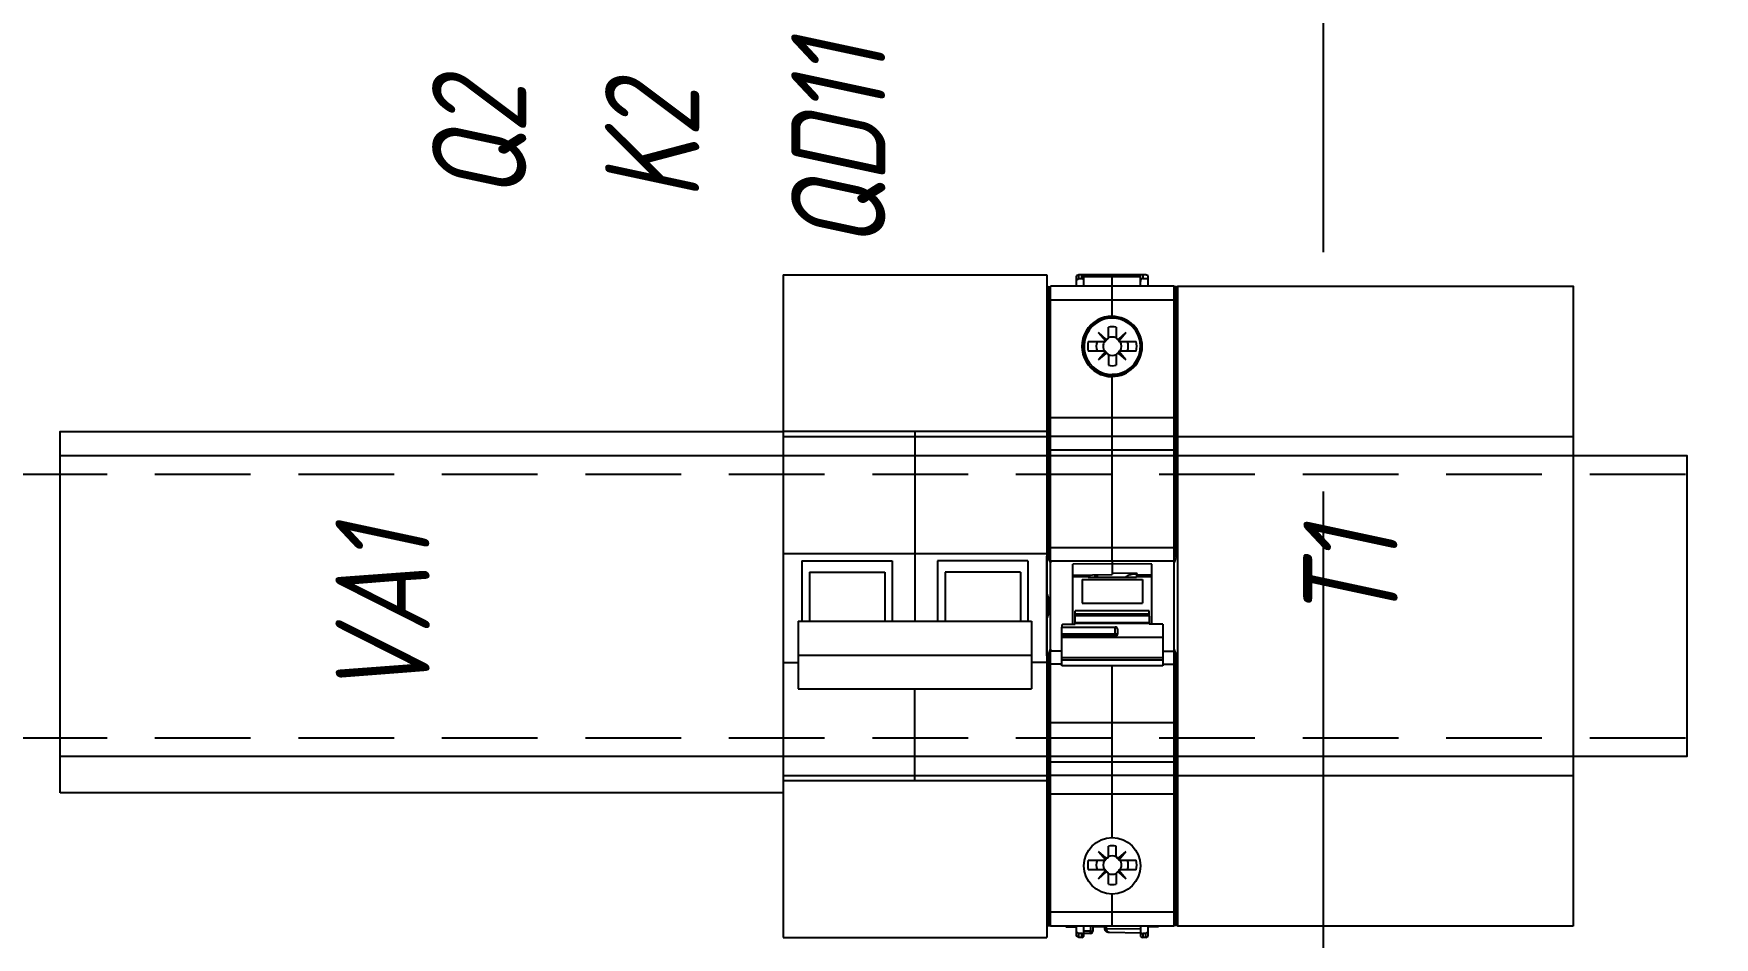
# Model space of a CAD drawing. Header units: millimetres. Extents: x -2573 to 2942, y -1220 to 2800.
# Drawn here: x 128.2 to 351.4, y 1746 to 1866 of the extents above; entities that cross this region are included whole.
import ezdxf

# ---------------------------------------------------------------- set-up
doc = ezdxf.new("R2010")
doc.units = ezdxf.units.MM
doc.linetypes.add('DASHED', pattern=[19.05, 12.7, -6.35])
doc.layers.add('noprint', color=2, linetype='Continuous', true_color=0xffff00, plot=False)
doc.styles.add('textstyle43', font='isocpeui.ttf', dxfattribs={"width": 0.8})
doc.styles.add('textstyle44', font='isocpeui.ttf', dxfattribs={"width": 0.8})
doc.styles.add('textstyle45', font='isocpeui.ttf', dxfattribs={"width": 0.8})
doc.styles.add('textstyle46', font='isocpeui.ttf', dxfattribs={"width": 0.8})
doc.styles.add('textstyle47', font='isocpeui.ttf', dxfattribs={"width": 0.8})

# ---------------------------------------------------------------- blocks, each defined once
blk = doc.blocks.new('рубильник')
for p, q in [((-17.5, 0), (-17.5, -88)), ((-17.5, 0), (17.5, 0)), ((17.5, 0), (17.5, -88)), ((-17.5, -88), (17.5, -88))]:
    blk.add_line(p, q)
at = {"color": 0, "linetype": 'Continuous'}
for p, q in [((-17.5, -20.8), (-17.5, -67.2)), ((17.5, -20.8), (-17.5, -20.8)), ((-17.5, -21.5), (17.5, -21.5)), ((0, -20.8), (0, -46)), ((17.5, -20.8), (17.5, -67.2)), ((-17.5, -37), (17.5, -37)), ((-15, -38), (-3, -38)), ((-15, -38), (-15, -46)), ((-14, -39.5), (-4, -39.5)), ((-14, -39.5), (-14, -46)), ((-4, -39.5), (-4, -46)), ((-3, -38), (-3, -46)), ((3, -38), (3, -46)), ((15, -38), (3, -38)), ((14, -39.5), (4, -39.5)), ((4, -39.5), (4, -46)), ((14, -39.5), (14, -46)), ((15, -38), (15, -46)), ((-15.5, -46), (-15.5, -55)), ((-15.5, -46), (15.5, -46)), ((15.5, -46), (15.5, -55)), ((-15.5, -50.5), (15.5, -50.5)), ((-17.5, -51.5), (-15.5, -51.5)), ((17.5, -51.5), (15.5, -51.5)), ((-15.5, -55), (15.5, -55)), ((0, -67.2), (0, -55)), ((-17.5, -66.5), (17.5, -66.5)), ((17.5, -67.2), (-17.5, -67.2))]:
    blk.add_line(p, q, dxfattribs=at)
blk = doc.blocks.new('расцепитель')
at = {"color": 7, "linetype": 'Continuous'}
for p, q in [((-4.45, 3.36), (-4.75, 3.19)), ((-4.75, 1.86), (-4.75, 3.19)), ((-4.45, 2.86), (-4.75, 2.62)), ((-4.45, 2.86), (-4.45, 3.36)), ((4.45, 3.36), (-4.45, 3.36)), ((-4.45, 2.86), (-4.05, 2.86)), ((-3.75, 1.86), (-3.75, 3.06)), ((0, 1.86), (0, 3.36)), ((3.75, 1.86), (3.75, 3.36)), ((4.05, 2.86), (4.75, 2.86)), ((4.75, 3.19), (4.45, 3.36)), ((4.75, 1.86), (4.75, 3.19)), ((-8.7, 1.56), (-8.7, -34.03)), ((-8.5, 1.76), (-8.21, 1.76)), ((-8.21, -34.9), (-8.21, 1.86)), ((8.21, 1.86), (-8.21, 1.86)), ((0, -2.17), (0, 1.86)), ((8.21, -34.9), (8.21, 1.86)), ((8.5, 1.76), (8.21, 1.76)), ((8.7, -82.84), (8.7, 1.56)), ((0, -2.22), (0, -2.17)), ((0, -2.22), (0, -2.39)), ((-1.82, -4.32), (-0.9, -5.38)), ((-0.83, -5.18), (-1.82, -4.32)), ((-0.51, -5), (-0.51, -3.62)), ((0.52, -3.62), (0.52, -5)), ((1.82, -4.32), (0.83, -5.18)), ((0.9, -5.38), (1.82, -4.32)), ((-3.18, -5.49), (-1, -5.49)), ((-0.9, -5.38), (-0.8, -5.27)), ((0.8, -5.27), (0.9, -5.38)), ((1, -5.49), (3.19, -5.49)), ((-0.99, -6.79), (-3.18, -6.79)), ((-0.9, -6.9), (-1.82, -7.96)), ((-1.82, -7.96), (-0.81, -7.09)), ((-0.79, -7.01), (-0.9, -6.9)), ((-0.51, -7.28), (-0.51, -8.66)), ((0.52, -7.28), (0.52, -8.66)), ((0.9, -6.9), (0.8, -7.01)), ((0.83, -7.1), (1.82, -7.96)), ((1.82, -7.96), (0.9, -6.9)), ((3.19, -6.79), (1, -6.79)), ((-2.61, -9.13), (-2.37, -9.13)), ((0, -9.91), (-0.9, -9.97)), ((0, -9.99), (-0.62, -10.04)), ((0, -9.89), (0, -9.91)), ((0, -9.99), (0, -9.91)), ((0, -10.14), (0, -9.99)), ((0, -9.99), (0.8, -9.99)), ((0, -34.67), (0, -10.14)), ((1.38, -9.83), (0.93, -9.83)), ((-8.5, -15.64), (-8.21, -15.64)), ((8.21, -15.64), (-8.21, -15.64)), ((8.5, -15.64), (8.21, -15.64)), ((-8.5, -18.24), (-8.21, -18.24)), ((8.21, -18.14), (-8.21, -18.14)), ((8.5, -18.24), (8.21, -18.24)), ((-8.7, -47.25), (-8.7, -34.03)), ((-8.2, -46.37), (-8.2, -34.91)), ((0, -35.04), (-5.25, -35.07)), ((-5.25, -43.06), (-5.25, -35.07)), ((0, -34.67), (0, -36.47)), ((5.25, -35.07), (0, -35.04)), ((5.25, -43.06), (5.25, -35.07)), ((8.2, -34.91), (8.2, -46.37)), ((-5.25, -36.53), (0, -36.47)), ((-4, -37.13), (4, -37.13)), ((-4, -37.13), (-4, -40.26)), ((-3.2, -36.51), (-3.2, -36.73)), ((-3.2, -36.73), (-3.2, -36.81)), ((-3.2, -36.81), (3.2, -36.81)), ((-3, -36.5), (-3, -36.81)), ((-2.3, -36.5), (-2.3, -36.81)), ((-2, -36.49), (-2, -36.81)), ((3.3, -36.33), (0, -36.29)), ((1.75, -36.81), (2, -36.68)), ((2, -36.68), (2, -36.81)), ((3.2, -36.33), (3.2, -36.73)), ((3.2, -36.73), (3.2, -36.81)), ((3.3, -36.52), (3.3, -36.33)), ((5.25, -36.54), (3.3, -36.52)), ((4, -37.13), (4, -40.26)), ((-4.9, -42), (-4.9, -41.27)), ((-4.9, -42.86), (-4.9, -42)), ((-4, -40.26), (4, -40.26)), ((4.9, -42), (4.9, -41.27)), ((4.9, -42), (4.9, -42.86)), ((-6.55, -43.06), (-6.7, -43.13)), ((-6.7, -43.13), (-6.7, -43.43)), ((-6.7, -43.43), (0.4, -43.43)), ((-6.7, -48.57), (-6.7, -43.43)), ((-6.7, -44.58), (0.4, -44.58)), ((-6.55, -43.06), (-4.9, -43.06)), ((4.9, -42.86), (-4.9, -42.86)), ((-4.9, -43.06), (-4.9, -42.86)), ((0.7, -43.66), (0.7, -44.36)), ((4.9, -42.86), (4.9, -43.06)), ((6.7, -43.06), (4.9, -43.06)), ((6.7, -43.06), (6.7, -48.57)), ((-8.21, -83.14), (-8.21, -46.38)), ((8.21, -83.14), (8.21, -46.38)), ((-8.7, -47.25), (-8.7, -82.84)), ((6.7, -48.57), (-6.7, -48.57)), ((0, -71.39), (0, -48.57)), ((-8.5, -56.04), (-8.21, -56.04)), ((8.21, -56.14), (-8.21, -56.14)), ((8.5, -56.04), (8.21, -56.04)), ((-8.5, -63.04), (-8.21, -63.04)), ((8.21, -63.14), (-8.21, -63.14)), ((8.5, -63.04), (8.21, -63.04)), ((-8.5, -65.64), (-8.21, -65.64)), ((8.21, -65.64), (-8.21, -65.64)), ((8.5, -65.64), (8.21, -65.64)), ((-0.83, -74.08), (-1.82, -73.22)), ((-1.82, -73.22), (-0.9, -74.28)), ((-0.51, -73.9), (-0.51, -72.52)), ((0.52, -73.9), (0.52, -72.52)), ((1.82, -73.22), (0.81, -74.09)), ((0.9, -74.28), (1.82, -73.22)), ((-3.19, -74.39), (-0.99, -74.39)), ((-0.99, -75.69), (-3.19, -75.69)), ((-0.9, -75.8), (-1.82, -76.86)), ((-0.9, -74.28), (-0.8, -74.17)), ((-0.8, -75.91), (-0.9, -75.8)), ((0.79, -74.17), (0.9, -74.28)), ((0.9, -75.8), (0.8, -75.9)), ((1.82, -76.86), (0.9, -75.8)), ((0.99, -74.39), (3.18, -74.39)), ((3.18, -75.69), (1, -75.69)), ((-1.82, -76.86), (-0.83, -76)), ((-0.51, -77.56), (-0.51, -76.18)), ((0.52, -76.17), (0.52, -77.56)), ((0.83, -76), (1.82, -76.86)), ((0, -83.14), (0, -78.89)), ((-8.5, -83.04), (-8.21, -83.04)), ((8.21, -83.14), (-8.21, -83.14)), ((-6.15, -83.24), (-6.15, -83.14)), ((-6.15, -83.24), (-4.75, -83.24)), ((-4.75, -84.47), (-4.75, -83.14)), ((-4.45, -84.14), (-4.75, -83.89)), ((-4.45, -84.64), (-4.75, -84.47)), ((-4.05, -84.14), (-4.45, -84.14)), ((-4.45, -84.64), (-4.45, -84.14)), ((-4.05, -84.64), (-4.45, -84.64)), ((-3.75, -84.34), (-3.75, -83.14)), ((-2.88, -84.12), (-3.75, -84.13)), ((-2.58, -83.14), (-2.58, -83.82)), ((-1.04, -83.24), (-2.58, -83.24)), ((-1.04, -83.14), (-1.04, -83.45)), ((-0.37, -83.95), (3.75, -84.02)), ((3.75, -83.14), (3.75, -84.34)), ((4.45, -84.14), (4.05, -84.14)), ((4.45, -84.64), (4.05, -84.64)), ((4.45, -84.14), (4.75, -83.89)), ((4.45, -84.64), (4.45, -84.14)), ((4.45, -84.64), (4.75, -84.47)), ((4.75, -84.47), (4.75, -83.14)), ((6.15, -83.24), (4.75, -83.24)), ((6.15, -83.24), (6.15, -83.14)), ((8.5, -83.04), (8.21, -83.04))]:
    blk.add_line(p, q, dxfattribs=at)
at = {"color": 9, "linetype": 'Continuous', "true_color": 0xc0c0c0}
for p, q in [((-4.05, 2.86), (-4.05, 3.36)), ((3.75, 3.06), (-3.75, 3.06)), ((4.05, 3.36), (4.05, 2.86)), ((-8.5, 1.76), (-8.5, -34.18)), ((8.21, 0), (-8.21, 0)), ((8.5, -34.18), (8.5, 1.76)), ((-8.5, -0.01), (-8.21, -0.01)), ((0, -2.21), (-0.35, -2.21)), ((8.5, -0.01), (8.21, -0.01)), ((-1.77, -9.64), (-1.88, -9.64)), ((-1.29, -9.87), (-1.36, -9.87)), ((0.19, -10.05), (0, -10.05)), ((-8.5, -19.94), (-8.21, -19.94)), ((8.21, -19.93), (-8.21, -19.93)), ((8.5, -19.94), (8.21, -19.94)), ((-8.5, -32.91), (-8.21, -32.91)), ((8.21, -32.9), (-8.21, -32.9)), ((8.5, -32.91), (8.21, -32.91)), ((-8.25, -34.76), (-8.21, -34.76)), ((8.21, -34.67), (-8.21, -34.67)), ((8.25, -34.76), (8.21, -34.76)), ((-5.25, -36.73), (-3.2, -36.73)), ((-2.19, -36.5), (-2.19, -36.81)), ((3.2, -36.73), (5.25, -36.73)), ((-8.5, -41.6), (-8.5, -39.68)), ((4.9, -41.27), (-4.9, -41.27)), ((4.9, -41.73), (-4.9, -41.73)), ((4.9, -41.95), (-4.9, -41.95)), ((-6.7, -44.35), (0.4, -44.35)), ((4.9, -42.94), (-4.9, -42.94)), ((0.4, -44.58), (0.4, -43.43)), ((-8.25, -46.52), (-8.21, -46.52)), ((-6.7, -46.61), (-8.21, -46.61)), ((6.7, -44.8), (-6.7, -44.8)), ((6.7, -46.61), (8.21, -46.61)), ((8.25, -46.52), (8.21, -46.52)), ((-8.5, -47.09), (-8.5, -83.04)), ((-8.5, -48.37), (-8.21, -48.37)), ((-6.7, -48.37), (-8.21, -48.37)), ((6.7, -47.5), (-6.7, -47.5)), ((6.7, -47.84), (-6.7, -47.84)), ((6.7, -48.37), (8.21, -48.37)), ((8.5, -48.37), (8.21, -48.37)), ((8.5, -83.04), (8.5, -47.09)), ((-8.5, -61.34), (-8.21, -61.34)), ((8.21, -61.35), (-8.21, -61.35)), ((8.5, -61.34), (8.21, -61.34)), ((-8.5, -81.27), (-8.21, -81.27)), ((8.21, -81.28), (-8.21, -81.28)), ((8.5, -81.27), (8.21, -81.27)), ((-5.85, -83.24), (-5.85, -83.14)), ((-4.05, -84.64), (-4.05, -84.14)), ((-2.88, -83.82), (-3.75, -83.83)), ((-2.88, -83.14), (-2.88, -83.82)), ((-2.88, -83.82), (-2.58, -83.82)), ((-2.88, -84.12), (-2.88, -83.82)), ((-2.2, -83.24), (-2.2, -83.14)), ((-0.8, -83.45), (-1.04, -83.45)), ((-0.8, -83.14), (-0.8, -83.45)), ((-0.8, -83.45), (3.75, -83.52)), ((4.05, -84.14), (4.05, -84.64)), ((5.85, -83.24), (5.85, -83.14))]:
    blk.add_line(p, q, dxfattribs=at)
at = {"color": 7, "linetype": 'Continuous'}
for points in [[(-1.76, -9.62), (-1.79, -9.6), (-1.83, -9.58), (-1.86, -9.56), (-1.88, -9.54), (-1.91, -9.52), (-1.93, -9.5), (-1.95, -9.49), (-1.97, -9.48), (-1.98, -9.46), (-2, -9.45), (-2.01, -9.44), (-2.02, -9.44), (-2.02, -9.43), (-2.03, -9.43), (-2.03, -9.43)], [(-1.24, -9.87), (-1.3, -9.84), (-1.36, -9.82), (-1.42, -9.79), (-1.48, -9.77), (-1.53, -9.74), (-1.58, -9.72), (-1.63, -9.69), (-1.68, -9.67), (-1.72, -9.64), (-1.76, -9.62)], [(-1.09, -9.92), (-1.17, -9.89), (-1.24, -9.87)], [(0, -10.09), (-0.09, -10.09), (-0.2, -10.09), (-0.3, -10.08), (-0.4, -10.07), (-0.5, -10.05), (-0.6, -10.04), (-0.69, -10.02), (-0.78, -10), (-0.86, -9.98), (-0.94, -9.96), (-1.02, -9.94), (-1.09, -9.92)], [(-8.67, -39.19), (-8.64, -39.25), (-8.58, -39.4), (-8.53, -39.56), (-8.49, -39.71), (-8.46, -39.87), (-8.44, -40.02), (-8.42, -40.18), (-8.41, -40.33), (-8.4, -40.49), (-8.4, -40.64)], [(-8.4, -40.64), (-8.4, -40.78), (-8.41, -40.94), (-8.42, -41.1), (-8.44, -41.26), (-8.46, -41.41), (-8.49, -41.57), (-8.53, -41.72), (-8.58, -41.87), (-8.64, -42.03), (-8.67, -42.09)], [(-1.04, -83.45), (-1.04, -83.47), (-1.04, -83.52), (-1.02, -83.57), (-1, -83.62), (-0.98, -83.67), (-0.94, -83.72), (-0.9, -83.76), (-0.85, -83.8), (-0.8, -83.84), (-0.74, -83.87), (-0.68, -83.9), (-0.61, -83.92), (-0.54, -83.94), (-0.47, -83.95), (-0.39, -83.95), (-0.37, -83.95)]]:
    blk.add_lwpolyline(points, dxfattribs=at)
blk.add_circle((0, -75.14), 3.75, dxfattribs=at)
for centre, radius, start, end in [((-4.05, 3.06), 0.3, 0, 90), ((-8.5, 1.56), 0.2, 90, 180), ((-8.5, 1.56), 0.2, 98.0214, 100.1321), ((8.5, 1.56), 0.2, 0, 90), ((0, -6.14), 3.75, 270, 237.5106), ((0, -6.14), 2.58, 78.463, 101.537), ((0, -6.14), 3.25, 168.463, 191.537), ((0, -6.14), 2.12, 162.1391, 197.8609), ((0, -6.14), 1.22, 147.8061, 180), ((0, -6.14), 1.22, 180, 212.1939), ((-1, -5.29), 0.2, 270, 45.4387), ((-0.71, -5), 0.2, 225.4387, 0), ((0, -6.14), 1.22, 65.0308, 114.9692), ((0.72, -5), 0.2, 180, 314.427), ((1, -5.29), 0.2, 134.427, 270), ((0, -6.14), 1.22, 327.8061, 32.1939), ((0, -6.14), 2.12, 342.1391, 17.8609), ((0, -6.14), 3.25, 348.4677, 11.5323), ((-0.99, -6.99), 0.2, 313.0821, 90), ((-0.71, -7.28), 0.2, 0, 133.0821), ((0, -6.14), 1.22, 245.0308, 294.9692), ((0, -6.14), 2.58, 258.463, 281.537), ((0.72, -7.28), 0.2, 45.573, 180), ((1, -6.99), 0.2, 90, 225.573), ((0, -6.14), 3.75, 237.5102, 270), ((-8.5, -18.44), 0.2, 90, 180), ((8.5, -18.44), 0.2, 0, 90), ((-8.5, -55.84), 0.2, 180, 270), ((8.5, -55.84), 0.2, 270, 0), ((-8.5, -62.84), 0.2, 180, 270), ((8.5, -62.84), 0.2, 270, 0), ((0, -75.04), 2.58, 78.463, 101.537), ((0, -75.04), 3.25, 168.4677, 191.5323), ((0, -75.04), 2.12, 162.1391, 197.8609), ((0, -75.04), 1.22, 147.8061, 212.1939), ((-0.99, -74.19), 0.2, 270, 45.573), ((-0.99, -75.89), 0.2, 314.427, 90), ((-0.71, -73.9), 0.2, 225.573, 0), ((0, -75.04), 1.22, 65.0308, 114.9692), ((0.72, -73.9), 0.2, 180, 313.0821), ((0.99, -74.19), 0.2, 133.0821, 270), ((1, -75.89), 0.2, 90, 225.4387), ((0, -75.04), 1.22, 0, 32.1939), ((0, -75.04), 1.22, 327.8061, 0), ((0, -75.04), 2.12, 342.1391, 17.8609), ((0, -75.04), 3.25, 348.463, 11.537), ((-0.71, -76.18), 0.2, 0, 134.427), ((0, -75.04), 1.22, 245.0308, 294.9692), ((0, -75.04), 2.58, 258.463, 281.537), ((0.72, -76.17), 0.2, 45.4387, 180), ((-8.5, -82.84), 0.2, 180, 270), ((-4.05, -84.34), 0.3, 270, 0), ((-2.88, -83.82), 0.3, 270.5773, 0.0001), ((4.05, -84.34), 0.3, 180, 270), ((8.5, -82.84), 0.2, 270, 0)]:
    blk.add_arc(centre, radius, start, end, dxfattribs=at)
at = {"color": 9, "linetype": 'Continuous', "true_color": 0xc0c0c0}
for centre, radius, start, end in [((-0.04, -6.65), 3.43, 248.4437, 251.0613), ((0.02, -6.38), 3.71, 269.0949, 269.6269), ((-11.97, -40.58), 3.63, 25.1846, 25.5893), ((-11.97, -40.7), 3.63, 334.4106, 334.8154)]:
    blk.add_arc(centre, radius, start, end, dxfattribs=at)
at = {"color": 7, "linetype": 'Continuous'}
for centre, major_axis, ratio, start_param, end_param in [((-4.05, 2.44), (0, 0.424), 0.707107, 4.712389, 6.283185), ((4.05, 2.44), (0, -0.424), 0.707107, 3.141593, 4.712389), ((0, -6.16), (-0.96, 3.84), 0.999989, 6.039123, 8.647871), ((0, -6.16), (0, 4.02), 0.99999, 0, 3.141593), ((0, -6.16), (0, 3.98), 0.999992, 3.141593, 6.283185), ((0, -6.16), (0.49, 3.9), 0.999992, 3.81872, 6.407149), ((-0.01, -6.5), (0.08, 3.61), 0.995002, 2.648644, 2.797291), ((0.4, -43.66), (-0.3, 0), 0.762405, 3.141593, 4.712389), ((0.4, -44.36), (-0.3, 0), 0.701661, 1.570796, 3.141593), ((-4.05, -83.72), (0, 0.424), 0.707107, 3.141593, 4.712389), ((4.05, -83.72), (0, -0.424), 0.707107, 4.712389, 6.283185)]:
    blk.add_ellipse(centre, major_axis=major_axis, ratio=ratio, start_param=start_param, end_param=end_param, dxfattribs=at)
at = {"color": 9, "linetype": 'Continuous', "true_color": 0xc0c0c0}
for points, knots in [([(-8.7, -0.02), (-8.7, -0.02), (-8.7, -0.02), (-8.7, -0.02), (-8.69, -0.02), (-8.68, -0.01), (-8.66, -0.01), (-8.64, -0.01), (-8.61, -0.01), (-8.58, -0.01), (-8.54, -0.01), (-8.51, -0.01), (-8.5, -0.01)], [0, 0, 0, 0, 0.008294, 0.024077, 0.048626, 0.082035, 0.174467, 0.298258, 0.448803, 0.620399, 0.806492, 1, 1, 1, 1]), ([(8.7, -0.02), (8.7, -0.02), (8.7, -0.02), (8.7, -0.02), (8.69, -0.02), (8.68, -0.01), (8.66, -0.01), (8.64, -0.01), (8.61, -0.01), (8.58, -0.01), (8.54, -0.01), (8.51, -0.01), (8.5, -0.01)], [0, 0, 0, 0, 0.008294, 0.024077, 0.048626, 0.082035, 0.174467, 0.298258, 0.448803, 0.620399, 0.806492, 1, 1, 1, 1]), ([(-2.03, -9.43), (-2.04, -9.42), (-2.05, -9.41), (-2.07, -9.39), (-2.09, -9.37), (-2.1, -9.36), (-2.11, -9.35), (-2.11, -9.34), (-2.11, -9.33), (-2.11, -9.33), (-2.11, -9.33), (-2.1, -9.33), (-2.1, -9.33), (-2.1, -9.33)], [0, 0, 0, 0, 0.240117, 0.4434, 0.609549, 0.738805, 0.832444, 0.867128, 0.895132, 0.918769, 0.941698, 0.967862, 1, 1, 1, 1]), ([(-2.1, -9.33), (-2.1, -9.33), (-2.09, -9.33), (-2.07, -9.33), (-2.05, -9.34), (-2.01, -9.35), (-1.97, -9.37), (-1.91, -9.39), (-1.82, -9.43), (-1.75, -9.46), (-1.7, -9.48)], [0, 0, 0, 0, 0.019291, 0.044246, 0.111993, 0.203835, 0.319392, 0.457899, 0.618335, 1, 1, 1, 1]), ([(-1.3, -9.84), (-1.39, -9.81), (-1.54, -9.74), (-1.74, -9.63), (-1.89, -9.54), (-1.98, -9.47), (-2.01, -9.44), (-2.03, -9.43)], [0, 0, 0, 0, 0.31596, 0.595391, 0.826826, 0.921237, 1, 1, 1, 1]), ([(-0.03, -10.09), (-0.23, -10.09), (-0.61, -10.05), (-0.98, -9.96), (-1.16, -9.9)], [0, 0, 0, 0, 0.512397, 1, 1, 1, 1]), ([(-8.7, -19.96), (-8.7, -19.96), (-8.7, -19.96), (-8.7, -19.96), (-8.69, -19.96), (-8.68, -19.95), (-8.66, -19.95), (-8.64, -19.95), (-8.61, -19.95), (-8.56, -19.94), (-8.53, -19.94), (-8.5, -19.94)], [0, 0, 0, 0, 0.011049, 0.028326, 0.053708, 0.087568, 0.180168, 0.303483, 0.4531, 0.623445, 1, 1, 1, 1]), ([(8.7, -19.96), (8.7, -19.96), (8.7, -19.96), (8.7, -19.96), (8.69, -19.96), (8.68, -19.95), (8.66, -19.95), (8.64, -19.95), (8.61, -19.95), (8.56, -19.94), (8.53, -19.94), (8.5, -19.94)], [0, 0, 0, 0, 0.011049, 0.028325, 0.053709, 0.087567, 0.180169, 0.303485, 0.4531, 0.623446, 1, 1, 1, 1]), ([(-8.7, -32.92), (-8.7, -32.92), (-8.7, -32.91), (-8.7, -32.91), (-8.69, -32.91), (-8.68, -32.91), (-8.68, -32.91), (-8.67, -32.91), (-8.65, -32.91), (-8.64, -32.91), (-8.61, -32.91), (-8.58, -32.91), (-8.54, -32.91), (-8.51, -32.91), (-8.5, -32.91)], [0, 0, 0, 0, 0.006112, 0.020951, 0.045011, 0.078174, 0.120154, 0.170571, 0.228947, 0.294727, 0.44592, 0.618366, 0.805443, 1, 1, 1, 1]), ([(8.7, -32.92), (8.7, -32.92), (8.7, -32.91), (8.7, -32.91), (8.69, -32.91), (8.68, -32.91), (8.68, -32.91), (8.67, -32.91), (8.65, -32.91), (8.64, -32.91), (8.61, -32.91), (8.58, -32.91), (8.54, -32.91), (8.51, -32.91), (8.5, -32.91)], [0, 0, 0, 0, 0.006113, 0.020951, 0.045012, 0.078173, 0.120154, 0.170572, 0.228946, 0.294729, 0.44592, 0.618367, 0.805444, 1, 1, 1, 1]), ([(-8.69, -39.03), (-8.66, -39.09), (-8.61, -39.21), (-8.55, -39.39), (-8.49, -39.58), (-8.45, -39.78), (-8.42, -39.98), (-8.39, -40.27), (-8.39, -40.49), (-8.39, -40.64)], [0, 0, 0, 0, 0.113595, 0.22929, 0.348496, 0.47193, 0.599594, 0.730886, 1, 1, 1, 1]), ([(-8.39, -40.64), (-8.39, -40.79), (-8.39, -41.01), (-8.42, -41.3), (-8.45, -41.5), (-8.49, -41.7), (-8.55, -41.89), (-8.61, -42.07), (-8.66, -42.19), (-8.69, -42.24)], [0, 0, 0, 0, 0.269114, 0.400406, 0.52807, 0.651504, 0.77071, 0.886405, 1, 1, 1, 1]), ([(0.69, -44.42), (0.68, -44.42), (0.67, -44.41), (0.65, -44.39), (0.61, -44.38), (0.56, -44.36), (0.49, -44.35), (0.43, -44.35), (0.4, -44.35)], [0, 0, 0, 0, 0.077213, 0.170417, 0.279785, 0.404096, 0.688251, 1, 1, 1, 1]), ([(-8.7, -48.36), (-8.7, -48.36), (-8.7, -48.36), (-8.7, -48.36), (-8.69, -48.37), (-8.68, -48.37), (-8.68, -48.37), (-8.67, -48.37), (-8.65, -48.37), (-8.64, -48.37), (-8.61, -48.37), (-8.58, -48.37), (-8.54, -48.37), (-8.51, -48.37), (-8.5, -48.37)], [0, 0, 0, 0, 0.006112, 0.020951, 0.045011, 0.078174, 0.120154, 0.170571, 0.228947, 0.294727, 0.44592, 0.618366, 0.805443, 1, 1, 1, 1]), ([(8.7, -48.36), (8.7, -48.36), (8.7, -48.36), (8.7, -48.36), (8.69, -48.37), (8.68, -48.37), (8.68, -48.37), (8.67, -48.37), (8.65, -48.37), (8.64, -48.37), (8.61, -48.37), (8.58, -48.37), (8.54, -48.37), (8.51, -48.37), (8.5, -48.37)], [0, 0, 0, 0, 0.006112, 0.020951, 0.045012, 0.078174, 0.120154, 0.170571, 0.228948, 0.294727, 0.44592, 0.618366, 0.805443, 1, 1, 1, 1]), ([(-8.7, -61.32), (-8.7, -61.32), (-8.7, -61.32), (-8.7, -61.32), (-8.69, -61.32), (-8.68, -61.33), (-8.66, -61.33), (-8.64, -61.33), (-8.61, -61.33), (-8.56, -61.34), (-8.53, -61.34), (-8.5, -61.34)], [0, 0, 0, 0, 0.011071, 0.028361, 0.053751, 0.087615, 0.180217, 0.303528, 0.453137, 0.623472, 1, 1, 1, 1]), ([(8.7, -61.32), (8.7, -61.32), (8.7, -61.32), (8.7, -61.32), (8.69, -61.32), (8.68, -61.33), (8.66, -61.33), (8.64, -61.33), (8.61, -61.33), (8.56, -61.34), (8.53, -61.34), (8.5, -61.34)], [0, 0, 0, 0, 0.011071, 0.028361, 0.053751, 0.087615, 0.180217, 0.303529, 0.453137, 0.623472, 1, 1, 1, 1]), ([(-8.7, -81.26), (-8.7, -81.26), (-8.7, -81.26), (-8.7, -81.26), (-8.69, -81.26), (-8.68, -81.26), (-8.66, -81.27), (-8.64, -81.27), (-8.61, -81.27), (-8.58, -81.27), (-8.54, -81.27), (-8.51, -81.27), (-8.5, -81.27)], [0, 0, 0, 0, 0.008294, 0.024077, 0.048626, 0.082035, 0.174467, 0.298258, 0.448803, 0.620399, 0.806492, 1, 1, 1, 1]), ([(8.7, -81.26), (8.7, -81.26), (8.7, -81.26), (8.7, -81.26), (8.69, -81.26), (8.68, -81.26), (8.66, -81.27), (8.64, -81.27), (8.61, -81.27), (8.58, -81.27), (8.54, -81.27), (8.51, -81.27), (8.5, -81.27)], [0, 0, 0, 0, 0.008294, 0.024077, 0.048626, 0.082035, 0.174467, 0.298258, 0.448803, 0.620399, 0.806493, 1, 1, 1, 1]), ([(-0.8, -83.45), (-0.8, -83.48), (-0.79, -83.56), (-0.76, -83.66), (-0.71, -83.75), (-0.66, -83.83), (-0.59, -83.88), (-0.52, -83.92), (-0.45, -83.95), (-0.4, -83.95), (-0.37, -83.95)], [0, 0, 0, 0, 0.154622, 0.302409, 0.439693, 0.566093, 0.683071, 0.7928, 0.897644, 1, 1, 1, 1])]:
    blk.add_open_spline(points, degree=3, knots=knots, dxfattribs=at)
at = {"color": 7, "linetype": 'Continuous'}
for points, knots in [([(-2.37, -9.13), (-2.37, -9.13), (-2.37, -9.13), (-2.38, -9.13), (-2.38, -9.14), (-2.38, -9.14), (-2.38, -9.15), (-2.38, -9.15), (-2.38, -9.16), (-2.37, -9.17), (-2.35, -9.19), (-2.33, -9.22), (-2.3, -9.25), (-2.27, -9.28), (-2.23, -9.32), (-2.16, -9.38), (-2.06, -9.45), (-1.93, -9.55), (-1.83, -9.61), (-1.77, -9.64)], [0, 0, 0, 0, 0.007018, 0.012553, 0.017389, 0.022644, 0.029231, 0.037639, 0.048102, 0.06074, 0.092744, 0.133867, 0.184095, 0.243299, 0.311264, 0.3877, 0.564453, 0.769976, 1, 1, 1, 1]), ([(-2.01, -9.3), (-2.06, -9.28), (-2.12, -9.25), (-2.2, -9.2), (-2.25, -9.18), (-2.29, -9.16), (-2.32, -9.14), (-2.35, -9.13), (-2.36, -9.13), (-2.37, -9.13)], [0, 0, 0, 0, 0.379747, 0.538845, 0.676267, 0.791342, 0.883621, 0.952977, 1, 1, 1, 1]), ([(-1.16, -9.92), (-1.16, -9.92), (-1.17, -9.92), (-1.18, -9.92), (-1.19, -9.92), (-1.22, -9.91), (-1.24, -9.9), (-1.26, -9.9), (-1.3, -9.89), (-1.34, -9.87), (-1.4, -9.85), (-1.45, -9.83), (-1.51, -9.81), (-1.58, -9.78), (-1.68, -9.74), (-1.79, -9.69), (-1.9, -9.63), (-1.97, -9.59), (-2, -9.57)], [0, 0, 0, 0, 0.005458, 0.013291, 0.03389, 0.058559, 0.085593, 0.114115, 0.143649, 0.204724, 0.267565, 0.331589, 0.39648, 0.46205, 0.594753, 0.729025, 0.864326, 1, 1, 1, 1]), ([(-1.29, -9.87), (-1.28, -9.87), (-1.27, -9.88), (-1.24, -9.89), (-1.22, -9.89), (-1.21, -9.9), (-1.2, -9.9), (-1.19, -9.91), (-1.18, -9.91), (-1.17, -9.91), (-1.17, -9.92), (-1.17, -9.92), (-1.16, -9.92), (-1.16, -9.92), (-1.16, -9.92), (-1.16, -9.92), (-1.16, -9.92), (-1.16, -9.92), (-1.16, -9.92), (-1.16, -9.92)], [0, 0, 0, 0, 0.177438, 0.349744, 0.514857, 0.593714, 0.669295, 0.740714, 0.806733, 0.865693, 0.915298, 0.935731, 0.952732, 0.965958, 0.975151, 0.98038, 0.983704, 0.989826, 1, 1, 1, 1]), ([(0.93, -9.83), (0.92, -9.83), (0.9, -9.83), (0.87, -9.84), (0.84, -9.84), (0.77, -9.85), (0.69, -9.86), (0.57, -9.88), (0.43, -9.89), (0.24, -9.91), (0.1, -9.91), (0, -9.91)], [0, 0, 0, 0, 0.023304, 0.05548, 0.095738, 0.143181, 0.255996, 0.387171, 0.531126, 0.683471, 1, 1, 1, 1]), ([(0, -9.99), (0.06, -9.99), (0.18, -9.99), (0.36, -9.98), (0.5, -9.96), (0.61, -9.94), (0.68, -9.92), (0.75, -9.91), (0.8, -9.89), (0.84, -9.88), (0.86, -9.87), (0.88, -9.87), (0.9, -9.86), (0.92, -9.85), (0.93, -9.85), (0.94, -9.84), (0.94, -9.84), (0.94, -9.84), (0.94, -9.84), (0.94, -9.83), (0.94, -9.83), (0.94, -9.83), (0.93, -9.83), (0.93, -9.83), (0.93, -9.83)], [0, 0, 0, 0, 0.186183, 0.368913, 0.543145, 0.625037, 0.702028, 0.772811, 0.835875, 0.863994, 0.889549, 0.912325, 0.932118, 0.948739, 0.962035, 0.971902, 0.975546, 0.978354, 0.981777, 0.98313, 0.984932, 0.987454, 0.990789, 1, 1, 1, 1]), ([(0, -10.05), (0.02, -10.05), (0.06, -10.05), (0.1, -10.05), (0.12, -10.05)], [0, 0, 0, 0, 0.516289, 1, 1, 1, 1]), ([(0.12, -10.05), (0.2, -10.05), (0.37, -10.05), (0.7, -10.01), (1.12, -9.92), (1.6, -9.75), (1.91, -9.59), (2.06, -9.5)], [0, 0, 0, 0, 0.121776, 0.244126, 0.491017, 0.74288, 1, 1, 1, 1]), ([(-8.7, -15.65), (-8.7, -15.65), (-8.7, -15.65), (-8.7, -15.65), (-8.69, -15.65), (-8.68, -15.65), (-8.68, -15.65), (-8.67, -15.65), (-8.65, -15.65), (-8.64, -15.64), (-8.61, -15.64), (-8.58, -15.64), (-8.54, -15.64), (-8.51, -15.64), (-8.5, -15.64)], [0, 0, 0, 0, 0.005895, 0.020644, 0.044651, 0.077778, 0.119734, 0.170138, 0.228512, 0.294299, 0.445542, 0.618083, 0.805291, 1, 1, 1, 1]), ([(8.7, -15.65), (8.7, -15.65), (8.7, -15.65), (8.7, -15.65), (8.69, -15.65), (8.68, -15.65), (8.68, -15.65), (8.67, -15.65), (8.65, -15.65), (8.64, -15.64), (8.61, -15.64), (8.58, -15.64), (8.54, -15.64), (8.51, -15.64), (8.5, -15.64)], [0, 0, 0, 0, 0.005889, 0.020641, 0.044648, 0.077774, 0.119731, 0.170135, 0.228509, 0.294297, 0.44554, 0.618082, 0.805291, 1, 1, 1, 1]), ([(-8.5, -34.18), (-8.51, -34.17), (-8.52, -34.13), (-8.54, -34.08), (-8.56, -34.04), (-8.57, -34.02), (-8.59, -33.99), (-8.6, -33.96), (-8.61, -33.94), (-8.62, -33.93), (-8.63, -33.92), (-8.64, -33.91), (-8.65, -33.9), (-8.66, -33.89), (-8.66, -33.89), (-8.67, -33.9), (-8.68, -33.91), (-8.69, -33.93), (-8.7, -33.97), (-8.7, -34.01), (-8.7, -34.03)], [0, 0, 0, 0, 0.12543, 0.250803, 0.31323, 0.375277, 0.4367, 0.497111, 0.555848, 0.584244, 0.611678, 0.637778, 0.662035, 0.684082, 0.694716, 0.705833, 0.732341, 0.765588, 0.841215, 1, 1, 1, 1]), ([(-8.25, -34.76), (-8.27, -34.72), (-8.3, -34.64), (-8.39, -34.45), (-8.46, -34.3), (-8.5, -34.18)], [0, 0, 0, 0, 0.192809, 0.427431, 1, 1, 1, 1]), ([(-8.21, -34.9), (-8.21, -34.89), (-8.22, -34.84), (-8.24, -34.79), (-8.25, -34.76)], [0, 0, 0, 0, 0.255977, 1, 1, 1, 1]), ([(-8.21, -34.79), (-8.21, -34.8), (-8.2, -34.84), (-8.2, -34.88), (-8.2, -34.91)], [0, 0, 0, 0, 0.243379, 1, 1, 1, 1]), ([(8.2, -34.91), (8.2, -34.9), (8.2, -34.86), (8.2, -34.82), (8.21, -34.79)], [0, 0, 0, 0, 0.257159, 1, 1, 1, 1]), ([(8.25, -34.76), (8.25, -34.77), (8.23, -34.81), (8.22, -34.86), (8.21, -34.9)], [0, 0, 0, 0, 0.245337, 1, 1, 1, 1]), ([(8.5, -34.18), (8.46, -34.3), (8.39, -34.45), (8.3, -34.64), (8.27, -34.72), (8.25, -34.76)], [0, 0, 0, 0, 0.572569, 0.807191, 1, 1, 1, 1]), ([(8.7, -34.03), (8.7, -34.01), (8.7, -33.97), (8.69, -33.93), (8.68, -33.91), (8.67, -33.9), (8.66, -33.89), (8.66, -33.89), (8.65, -33.9), (8.64, -33.91), (8.63, -33.92), (8.62, -33.93), (8.61, -33.94), (8.6, -33.96), (8.59, -33.99), (8.57, -34.02), (8.56, -34.04), (8.54, -34.08), (8.52, -34.13), (8.51, -34.17), (8.5, -34.18)], [0, 0, 0, 0, 0.158787, 0.234419, 0.267664, 0.294174, 0.305289, 0.315921, 0.337967, 0.362224, 0.388323, 0.415756, 0.444153, 0.502889, 0.5633, 0.624723, 0.68677, 0.749197, 0.87457, 1, 1, 1, 1]), ([(2, -36.68), (2, -36.67), (2, -36.64), (2.02, -36.61), (2.05, -36.59), (2.09, -36.56), (2.14, -36.53), (2.2, -36.51), (2.26, -36.48), (2.37, -36.45), (2.52, -36.41), (2.73, -36.38), (2.96, -36.35), (3.12, -36.34), (3.2, -36.34)], [0, 0, 0, 0, 0.023038, 0.048867, 0.07944, 0.115865, 0.15866, 0.207997, 0.263827, 0.325959, 0.467826, 0.630351, 0.809351, 1, 1, 1, 1]), ([(-8.67, -39.19), (-8.68, -39.17), (-8.7, -39.12), (-8.7, -39.07), (-8.7, -39.04)], [0, 0, 0, 0, 0.495069, 1, 1, 1, 1]), ([(-8.67, -42.09), (-8.68, -42.11), (-8.7, -42.16), (-8.7, -42.21), (-8.7, -42.24)], [0, 0, 0, 0, 0.49507, 1, 1, 1, 1]), ([(-8.5, -47.09), (-8.46, -46.98), (-8.39, -46.83), (-8.3, -46.64), (-8.27, -46.56), (-8.25, -46.52)], [0, 0, 0, 0, 0.572569, 0.807191, 1, 1, 1, 1]), ([(-8.25, -46.52), (-8.25, -46.51), (-8.23, -46.46), (-8.22, -46.42), (-8.21, -46.38)], [0, 0, 0, 0, 0.245337, 1, 1, 1, 1]), ([(-8.2, -46.37), (-8.2, -46.38), (-8.2, -46.42), (-8.2, -46.46), (-8.21, -46.49)], [0, 0, 0, 0, 0.257159, 1, 1, 1, 1]), ([(8.21, -46.49), (8.21, -46.48), (8.2, -46.44), (8.2, -46.4), (8.2, -46.37)], [0, 0, 0, 0, 0.243379, 1, 1, 1, 1]), ([(8.21, -46.38), (8.21, -46.39), (8.22, -46.44), (8.24, -46.49), (8.25, -46.52)], [0, 0, 0, 0, 0.255977, 1, 1, 1, 1]), ([(8.25, -46.52), (8.27, -46.56), (8.3, -46.64), (8.39, -46.83), (8.46, -46.98), (8.5, -47.09)], [0, 0, 0, 0, 0.192809, 0.427431, 1, 1, 1, 1]), ([(-8.7, -47.25), (-8.7, -47.27), (-8.7, -47.31), (-8.69, -47.35), (-8.68, -47.37), (-8.67, -47.38), (-8.66, -47.38), (-8.66, -47.38), (-8.65, -47.38), (-8.64, -47.37), (-8.63, -47.36), (-8.62, -47.35), (-8.61, -47.34), (-8.6, -47.32), (-8.59, -47.29), (-8.57, -47.26), (-8.56, -47.24), (-8.54, -47.2), (-8.52, -47.15), (-8.51, -47.11), (-8.5, -47.09)], [0, 0, 0, 0, 0.158789, 0.234419, 0.26766, 0.294164, 0.305277, 0.315911, 0.337951, 0.362207, 0.388306, 0.41574, 0.444136, 0.502874, 0.563286, 0.624711, 0.68676, 0.749189, 0.874566, 1, 1, 1, 1]), ([(8.5, -47.09), (8.51, -47.11), (8.52, -47.15), (8.54, -47.2), (8.56, -47.24), (8.57, -47.26), (8.59, -47.29), (8.6, -47.32), (8.61, -47.34), (8.62, -47.35), (8.63, -47.36), (8.64, -47.37), (8.65, -47.38), (8.66, -47.38), (8.66, -47.38), (8.67, -47.38), (8.68, -47.37), (8.69, -47.35), (8.7, -47.31), (8.7, -47.27), (8.7, -47.25)], [0, 0, 0, 0, 0.125429, 0.250801, 0.313227, 0.375275, 0.436697, 0.497107, 0.555844, 0.58424, 0.611673, 0.637773, 0.662031, 0.68408, 0.694713, 0.70583, 0.73234, 0.765588, 0.841216, 1, 1, 1, 1]), ([(-8.7, -65.63), (-8.7, -65.63), (-8.7, -65.63), (-8.7, -65.63), (-8.69, -65.63), (-8.68, -65.63), (-8.68, -65.63), (-8.67, -65.63), (-8.65, -65.63), (-8.64, -65.63), (-8.61, -65.63), (-8.58, -65.64), (-8.54, -65.64), (-8.51, -65.64), (-8.5, -65.64)], [0, 0, 0, 0, 0.005889, 0.020641, 0.044648, 0.077774, 0.119731, 0.170135, 0.228509, 0.294297, 0.44554, 0.618082, 0.805291, 1, 1, 1, 1]), ([(8.7, -65.63), (8.7, -65.63), (8.7, -65.63), (8.7, -65.63), (8.69, -65.63), (8.68, -65.63), (8.68, -65.63), (8.67, -65.63), (8.65, -65.63), (8.64, -65.63), (8.61, -65.63), (8.58, -65.64), (8.54, -65.64), (8.51, -65.64), (8.5, -65.64)], [0, 0, 0, 0, 0.005895, 0.020644, 0.044651, 0.077778, 0.119734, 0.170138, 0.228512, 0.294299, 0.445542, 0.618083, 0.805291, 1, 1, 1, 1])]:
    blk.add_open_spline(points, degree=3, knots=knots, dxfattribs=at)

msp = doc.modelspace()

# ---------------------------------------------------------------- linework, layer by layer
for p, q in [((280.15, 1812.5), (332.65, 1812.5)), ((280.15, 1767.5), (332.65, 1767.5))]:
    msp.add_line(p, q)
at = {"color": 0, "linetype": 'DASHED'}
for p, q in [((106.25, 1807.5), (856.25, 1807.5)), ((106.25, 1772.5), (856.25, 1772.5))]:
    msp.add_line(p, q, dxfattribs=at)
for points in [[(332.65, 1747.5), (280.15, 1747.5), (280.15, 1832.5), (332.65, 1832.5)], [(131.75, 1765.2), (131.75, 1813.2), (227.75, 1813.2), (227.75, 1765.2)]]:
    msp.add_lwpolyline(points, close=True)
at = {"layer": 'noprint', "linetype": 'DASHED', "ltscale": 5}
msp.add_xline((299.5, -1041.11), (0, 1), dxfattribs=at)
at = {"layer": 'noprint'}
msp.add_lwpolyline([(131.75, 1770), (131.75, 1810), (347.75, 1810), (347.75, 1770)], close=True, dxfattribs=at)

# ---------------------------------------------------------------- block references
for name, p in [('рубильник', (245.25, 1834)), ('расцепитель', (271.45, 1830.64))]:
    msp.add_blockref(name, p)

# ---------------------------------------------------------------- texts
at = {"color": 1, "lineweight": 40, "true_color": 0xff0000, "width": 0.8}
for s, style, p in [('QD11', 'textstyle47', (241.326, 1837.397)), ('Q2', 'textstyle46', (193.647, 1843.941)), ('K2', 'textstyle45', (216.619, 1843.941)), ('VA1', 'textstyle43', (180.813, 1777.252)), ('T1', 'textstyle44', (309.341, 1787.185))]:
    msp.add_text(s, height=12.5, rotation=90, dxfattribs=dict(at, style=style)).set_placement(p)

doc.saveas('drawing.dxf')
